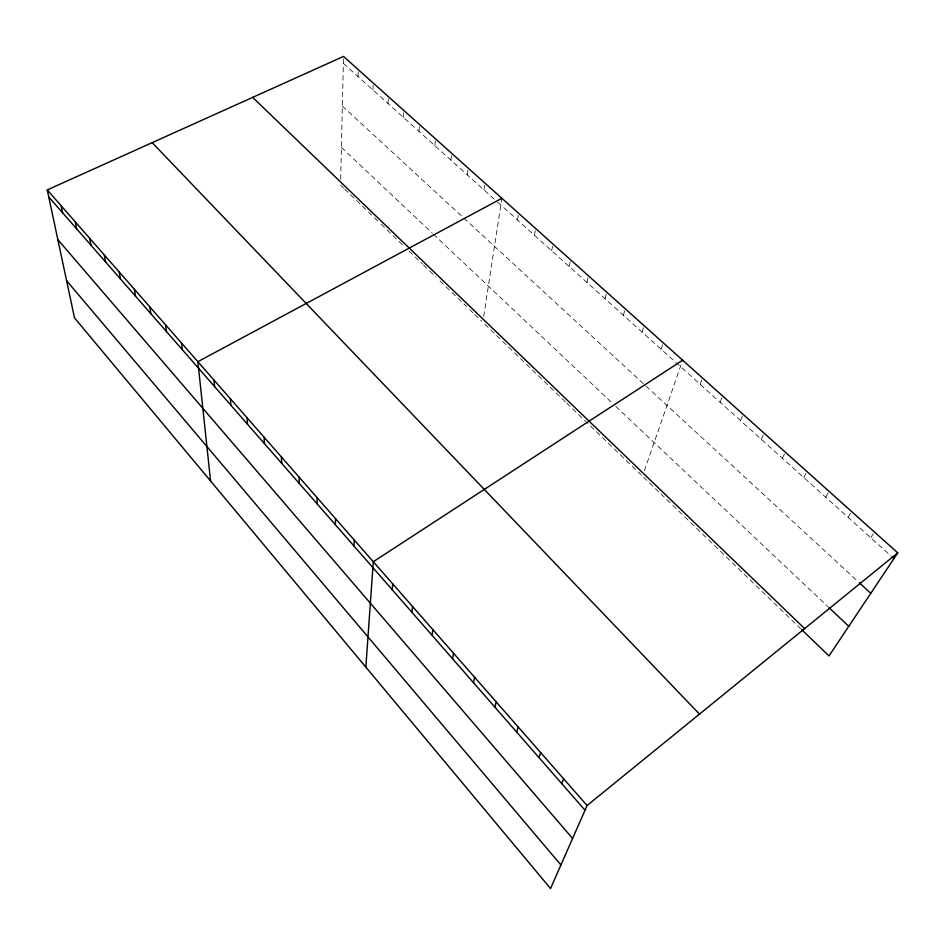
<?xml version="1.0" encoding="UTF-8"?>
<svg xmlns="http://www.w3.org/2000/svg" width="945" height="945" viewBox="0 0 945 945"><rect width="100%" height="100%" fill="white"/><g stroke="black" fill="none" stroke-linecap="round" stroke-linejoin="round"><path stroke-width="0.71" stroke-dasharray="4.72 3.54" d="M340.684 179.302L343.519 56.44M358.025 76.604L358.214 71.04M372.921 89.999L373.24 83.065M388.052 103.607L388.442 96.685M403.409 117.416L403.893 110.518M419.013 131.45L419.58 124.563M434.854 145.707L435.515 138.844M450.954 160.189L451.556 154.72M467.326 174.908L468.165 168.092M483.946 189.862L484.702 184.429M483.675 316.421L501.889 198.296M517.517 220.043L518.651 213.31M534.445 235.281L535.697 228.572M551.656 250.756L553.014 244.093M569.15 266.49L570.615 259.851M586.939 282.484L588.511 275.893M605.013 298.75L606.714 292.182M623.393 315.276L625.212 308.755M642.092 332.097L644.041 325.623M661.11 349.189L663.177 342.763M644.36 470.799L682.219 361.486M700.127 384.284L702.478 377.965M720.149 402.298L722.641 396.026M740.526 420.619L743.16 414.406M761.268 439.283L764.056 433.117M782.377 458.266L785.33 452.171M803.876 477.603L806.995 471.579M825.776 497.294L829.048 491.341M848.067 517.352L851.528 511.469M870.782 537.788L874.42 531.976M343.354 63.409L496.621 201.261M497.672 202.206L890.769 555.755M342.373 106.112L857.139 580.738M341.417 147.408L432.326 233.214M433.401 234.23L611.793 402.629M615.845 406.456L827.785 606.513M340.554 185.09L343.626 188.067M344.653 189.047L379.016 222.169M381.118 224.201L404.094 246.35M409.138 251.205L422.415 264.009M423.443 265.002L428.617 269.998M429.656 270.991L435.881 276.991M440.051 281.019L466.629 306.629M469.641 309.535L473.681 313.433M474.697 314.401L481.773 321.229M484.773 324.123L565.701 402.133M566.705 403.102L642.505 476.162M643.521 477.154L659.846 492.888M660.874 493.881L800.639 628.614"/><path stroke-width="1.42" d="M317.118 503.839L317.154 497.708M335.345 524.699L335.51 518.64M353.938 545.95L354.221 539.985M365.845 667.146L373.299 561.743L682.656 360.21M392.21 589.727L392.766 583.939M411.925 612.265L412.622 606.584M432.03 635.264L432.881 629.689M452.549 658.736L453.553 653.255M473.492 682.68L474.65 677.317M494.873 707.132L496.196 701.887M516.702 732.091L518.191 726.977M538.981 757.583L540.67 752.598M561.755 783.618L563.622 778.774M897.75 552.872L587.081 805.53L550.545 888.56L74.525 317.898L47.25 189.921L343.519 56.44L897.75 552.872L828.989 655.936L801.679 629.618M501.889 198.296L197.871 361.687L210.581 481.005M891.82 556.711L893.935 558.601M859.229 582.675L870.77 593.318M828.824 607.493L848.752 626.311M252.658 97.382L804.644 628.59M152.18 142.648L699.477 714.113M47.25 189.921L587.081 805.53M48.738 196.926L585.014 810.219M57.846 239.652L572.587 838.463M66.599 280.689L560.917 864.982M61.153 205.774L62.583 212.755M75.305 221.91L76.663 228.855M89.692 238.317L90.98 245.227M104.34 255.02L105.545 261.883M119.235 272.006L120.369 278.834M134.403 289.312L135.454 296.092M149.842 306.912L150.81 313.657M165.564 324.844L166.45 331.53M181.57 343.094L182.361 349.733M213.983 380.067L214.598 386.599M230.391 398.778L230.911 405.251M247.106 417.832L247.519 424.246M264.127 437.24L264.435 443.595M281.468 457.014L281.669 463.298M299.14 477.166L299.222 483.379"/></g></svg>
